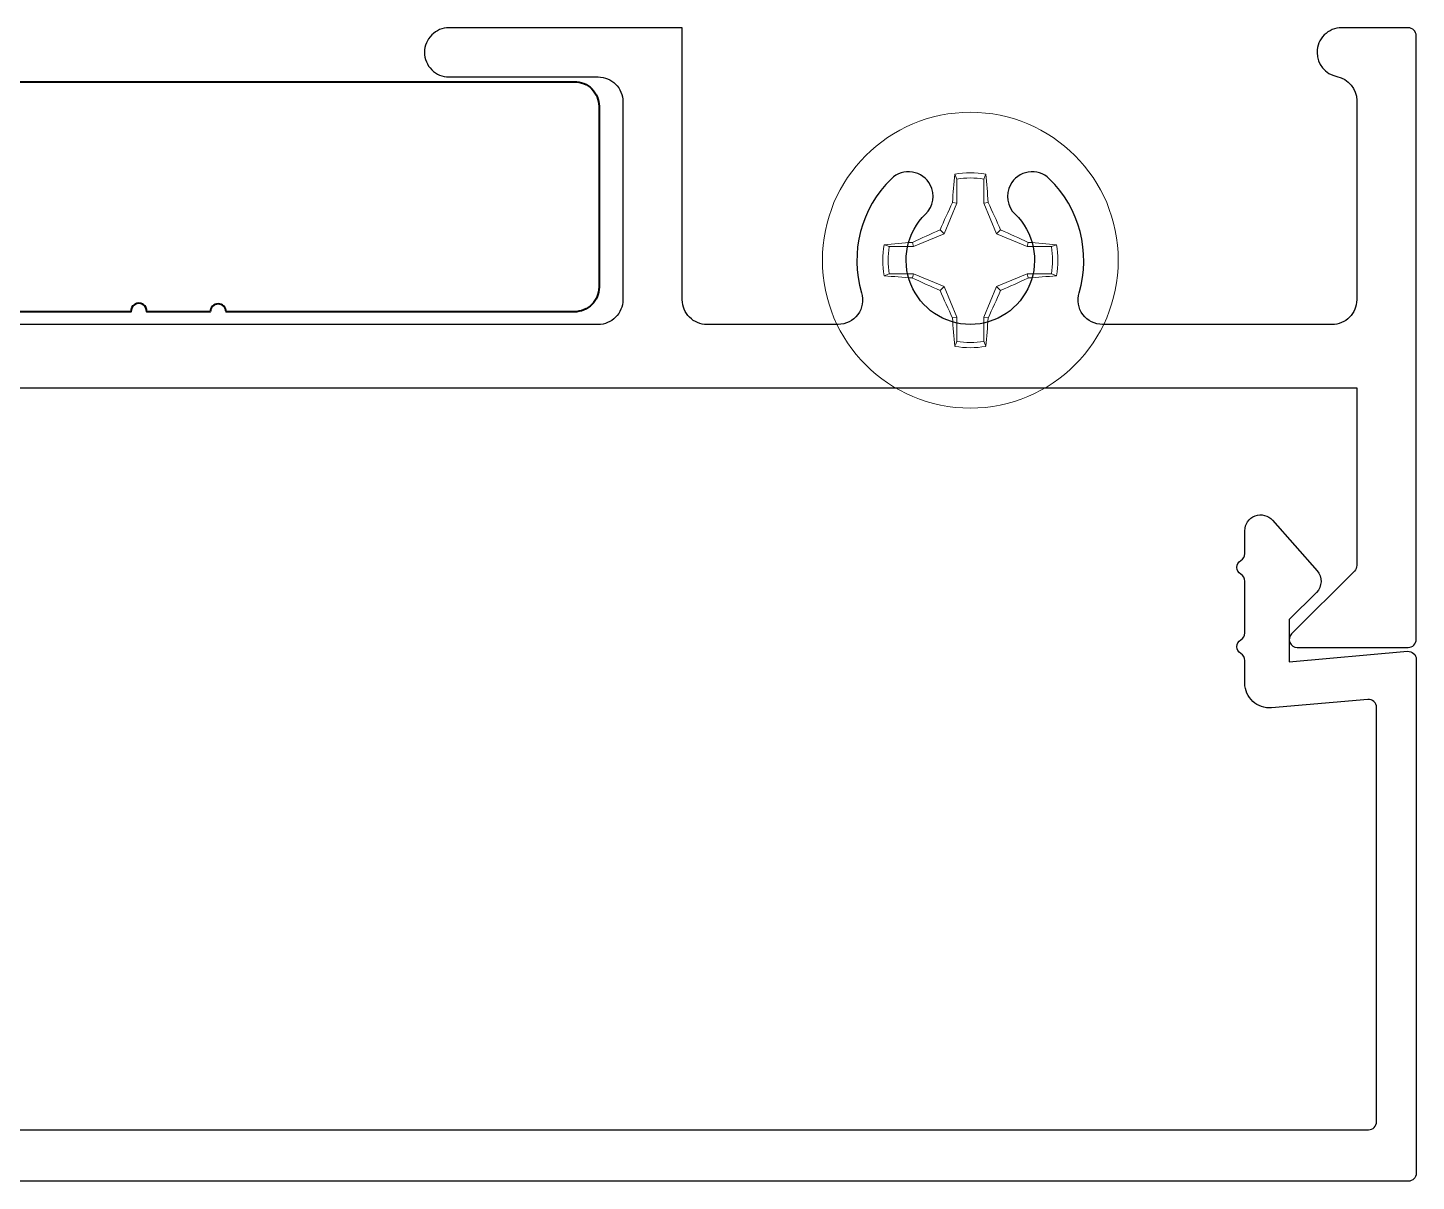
# Model space of a CAD drawing. Extents: x -26 to 91, y -47 to 75.
# Drawn here: x -11.072 to -9.321, y 63.844 to 65.298 of the extents above; entities that cross this region are included whole.
import ezdxf

# ---------------------------------------------------------------- set-up
doc = ezdxf.new("R2010")
doc.units = 0
doc.header["$MEASUREMENT"] = 0
doc.layers.get('0').update_dxf_attribs({"linetype": 'CONTINUOUS'})
doc.layers.add('DIM', color=7, linetype='CONTINUOUS')
doc.layers.add('FRAME', color=1, linetype='CONTINUOUS')

# ---------------------------------------------------------------- blocks, each defined once
blk = doc.blocks.new('dfasdf')
at = {"color": 7, "linetype": 'Continuous', "lineweight": 15}
for p, q in [((54.6225, 25.6793), (54.62, 25.6856)), ((54.6225, 25.6793), (54.6225, 25.6488)), ((54.6566, 25.6488), (54.6566, 25.6793)), ((54.6225, 25.6488), (54.6065, 25.6101)), ((54.6225, 25.6488), (54.6171, 25.6499)), ((54.6566, 25.6488), (54.662, 25.6499)), ((54.6727, 25.6101), (54.6566, 25.6488)), ((54.6065, 25.6101), (54.5678, 25.5941)), ((54.6065, 25.6101), (54.6014, 25.6152)), ((54.6727, 25.6101), (54.6777, 25.6152)), ((54.7114, 25.5941), (54.6727, 25.6101)), ((54.5678, 25.5941), (54.5373, 25.5941)), ((54.5678, 25.5941), (54.5667, 25.5995)), ((54.7114, 25.5941), (54.7124, 25.5995)), ((54.7418, 25.5941), (54.7114, 25.5941)), ((54.7418, 25.5941), (54.7482, 25.5966)), ((54.5373, 25.56), (54.531, 25.5575)), ((54.5373, 25.56), (54.5678, 25.56)), ((54.5678, 25.56), (54.5667, 25.5546)), ((54.5678, 25.56), (54.6065, 25.544)), ((54.6727, 25.544), (54.7114, 25.56)), ((54.7114, 25.56), (54.7124, 25.5546)), ((54.7114, 25.56), (54.7418, 25.56)), ((54.6065, 25.544), (54.6014, 25.5389)), ((54.6065, 25.544), (54.6225, 25.5053)), ((54.6566, 25.5053), (54.6727, 25.544)), ((54.6727, 25.544), (54.6777, 25.5389)), ((54.6225, 25.5053), (54.6171, 25.5042)), ((54.6225, 25.5053), (54.6225, 25.4748)), ((54.6566, 25.5053), (54.662, 25.5042)), ((54.6566, 25.4748), (54.6566, 25.5053)), ((54.6566, 25.4748), (54.6592, 25.4685))]:
    blk.add_line(p, q, dxfattribs=at)
at = {"color": 7, "linetype": 'Continuous', "lineweight": 15, "flags": 128}
for points in [[(54.6566, 25.6793), (54.658, 25.6827), (54.6592, 25.6856)], [(54.5373, 25.5941), (54.534, 25.5954), (54.531, 25.5966)], [(54.7418, 25.56), (54.7452, 25.5587), (54.7482, 25.5575)], [(54.6225, 25.4748), (54.6212, 25.4714), (54.62, 25.4685)]]:
    blk.add_lwpolyline(points, dxfattribs=at)
at = {"color": 7, "linetype": 'Continuous', "lineweight": 15}
blk.add_circle((54.6396, 25.577), 0.1865, dxfattribs=at)
for centre, radius, start, end in [((55.5592, 25.5924), 0.9438, 174.331, 176.507), ((54.6396, 25.577), 0.1103, 79.7812, 100.2188), ((54.6396, 25.577), 0.1037, 80.5333, 99.4667), ((53.7199, 25.5924), 0.9438, 3.493, 5.669), ((55.6923, 25.1423), 1.1889, 154.7283, 156.5646), ((53.5869, 25.1423), 1.1889, 23.4354, 25.2717), ((55.0743, 24.5244), 1.1889, 113.4354, 115.2717), ((54.2049, 24.5244), 1.1889, 64.7283, 66.5646), ((54.6396, 25.577), 0.1103, 169.7812, 190.2188), ((54.6242, 24.6574), 0.9438, 93.493, 95.669), ((54.6396, 25.577), 0.1037, 170.5333, 189.4667), ((54.6549, 24.6574), 0.9438, 84.331, 86.507), ((54.6396, 25.577), 0.1037, 350.5333, 9.4667), ((54.6396, 25.577), 0.1103, 349.7812, 10.2188), ((54.6242, 26.4967), 0.9438, 264.331, 266.507), ((55.0743, 26.6297), 1.1889, 244.7283, 246.5646), ((54.2049, 26.6297), 1.1889, 293.4354, 295.2717), ((54.6549, 26.4967), 0.9438, 273.493, 275.669), ((55.6923, 26.0117), 1.1889, 203.4354, 205.2717), ((53.5869, 26.0117), 1.1889, 334.7283, 336.5646), ((55.5592, 25.5617), 0.9438, 183.493, 185.669), ((53.7199, 25.5617), 0.9438, 354.331, 356.507), ((54.6396, 25.577), 0.1103, 259.7812, 280.2188), ((54.6396, 25.577), 0.1037, 260.5333, 279.4667)]:
    blk.add_arc(centre, radius, start, end, dxfattribs=at)
blk = doc.blocks.new('3809 BLOCK FRAME')
h = blk.add_hatch()
h.set_pattern_fill('PLAST', color=256, angle=45, style=0)
h.set_pattern_definition([(45, (-4.25098, -6.643), (-0.176777, 0.176777), []), (45, (-4.27308, -6.6209), (-0.176777, 0.176777), []), (45, (-4.29517, -6.5988), (-0.176777, 0.176777), [])])
edge = h.paths.add_edge_path()
edge.add_arc((-0.937, 0.093), 0.031, 270, 360, ccw=False)
edge.add_line((-0.937, 0.062), (-1.033, 0.062))
edge.add_arc((-1.033, 0.072), 0.01, 180, 270, ccw=False)
edge.add_line((-1.043, 0.072), (-1.043, 0.103))
edge.add_arc((-1.068, 0.103), 0.025, 360, 450)
edge.add_arc((-1.068, 0.103), 0.025, 90, 180)
edge.add_line((-1.093, 0.103), (-1.093, 0.031))
edge.add_arc((-1.2185, -0.2208), 0.2814, 63.5092, 116.4908)
edge.add_line((-1.344, 0.031), (-1.344, 0.103))
edge.add_arc((-1.369, 0.103), 0.025, 0, 90)
edge.add_arc((-1.369, 0.103), 0.025, 90, 180)
edge.add_line((-1.394, 0.103), (-1.394, 0.072))
edge.add_arc((-1.404, 0.072), 0.01, 270, 360, ccw=False)
edge.add_line((-1.404, 0.062), (-1.5, 0.062))
edge.add_arc((-1.5, 0.093), 0.031, 180, 270, ccw=False)
edge.add_line((-1.531, 0.093), (-1.531, 0.343))
edge.add_arc((-1.5, 0.343), 0.031, 90, 180, ccw=False)
edge.add_line((-1.5, 0.374), (-1.404, 0.374))
edge.add_arc((-1.404, 0.364), 0.01, 0, 90, ccw=False)
edge.add_line((-1.394, 0.364), (-1.394, 0.333))
edge.add_arc((-1.369, 0.333), 0.025, 180, 270)
edge.add_arc((-1.369, 0.333), 0.025, 270, 360)
edge.add_line((-1.344, 0.333), (-1.344, 0.439))
edge.add_line((-1.344, 0.439), (-1.093, 0.439))
edge.add_line((-1.093, 0.439), (-1.093, 0.333))
edge.add_arc((-1.068, 0.333), 0.025, 180, 270)
edge.add_arc((-1.068, 0.333), 0.025, 270, 360)
edge.add_line((-1.043, 0.333), (-1.043, 0.364))
edge.add_arc((-1.033, 0.364), 0.01, 90, 180, ccw=False)
edge.add_line((-1.033, 0.374), (-0.937, 0.374))
edge.add_arc((-0.937, 0.343), 0.031, 0, 90, ccw=False)
edge.add_line((-0.906, 0.343), (-0.906, 0.093))
blk.add_line((-1.093, 0.439), (-1.344, 0.439))
for points in [[(-1.093, 0.439), (-1.093, 0.333, 0.414214), (-1.068, 0.308, 0.414214), (-1.043, 0.333), (-1.043, 0.364, -0.414214), (-1.033, 0.374), (-0.937, 0.374, -0.414214), (-0.906, 0.343), (-0.906, 0.093, -0.414214), (-0.937, 0.062), (-1.033, 0.062, -0.414214), (-1.043, 0.072), (-1.043, 0.103, 0.414214), (-1.068, 0.128), (-1.068, 0.128, 0.414214), (-1.093, 0.103), (-1.093, 0.031, 0.414214), (-1.062, 0), (-0.893, 0, 0.414214), (-0.831, 0.062), (-0.831, 0.343, -0.414214), (-0.8, 0.374), (-0.7287, 0.374, -0.5024), (-0.699, 0.3341, 0.280293), (-0.6615, 0.1903, 0.498955), (-0.6125, 0.198), (-0.6125, 0.198, 0.334263), (-0.6183, 0.2348, -2.470836), (-0.5057, 0.2348, 0.334263), (-0.5115, 0.198, 0.498955), (-0.4625, 0.1903, 0.280293), (-0.425, 0.3341, -0.5024), (-0.3953, 0.374), (-0.106, 0.374, -0.414214), (-0.075, 0.343), (-0.075, 0.093, -0.414214), (-0.106, 0.062), (-0.219, 0.062, 0.414214), (-0.25, 0.031, 0.414214), (-0.219, 0), (0, 0), (0, 1.423, 0.414214), (-0.031, 1.454), (-0.144, 1.454, 0.414214), (-0.175, 1.423), (-0.175, 1.3715, 0.414214), (-0.15, 1.3465), (-0.15, 1.3465, 0.399638), (-0.125, 1.3702, -0.399638), (-0.1001, 1.394), (-0.1, 1.394, -0.414214), (-0.075, 1.369), (-0.075, 1.199, -0.414214), (-0.1, 1.174), (-0.1001, 1.174, -0.399638), (-0.125, 1.1977, 0.399638), (-0.15, 1.2215, 0.414214), (-0.175, 1.1965), (-0.175, 0.464, -0.414214), (-0.185, 0.454), (-1.078, 0.454), (-1.093, 0.439)], [(-1.344, 0.439), (-1.344, 0.439), (-1.359, 0.454), (-1.612, 0.454), (-1.612, 0.579, 0.414214), (-1.643, 0.61), (-1.799, 0.61, 0.414214), (-1.83, 0.579, 0.414214), (-1.799, 0.548), (-1.674, 0.548), (-1.674, 0.454), (-4.425, 0.454), (-4.425, 0.6777, -0.198912), (-4.4221, 0.6848), (-4.3429, 0.7639, 0.668179), (-4.35, 0.781), (-4.49, 0.781, 0.414214), (-4.5, 0.771), (-4.5, 0.01, 0.414214), (-4.49, 0), (-4.406, 0, 0.414214), (-4.375, 0.031, 0.358249), (-4.4, 0.0614, -0.358249), (-4.425, 0.0918), (-4.425, 0.343, -0.414214), (-4.394, 0.374), (-4.1047, 0.374, -0.5024), (-4.075, 0.3341, 0.280293), (-4.0375, 0.1903, 0.498955), (-3.9885, 0.198, 0.334263), (-3.9943, 0.2348, -2.470836), (-3.8817, 0.2348, 0.334263), (-3.8875, 0.198, 0.498955), (-3.8385, 0.1903, 0.280293), (-3.801, 0.3341, -0.5024), (-3.7713, 0.374), (-3.606, 0.374, -0.414214), (-3.575, 0.343), (-3.575, 0), (-3.281, 0, 0.414214), (-3.25, 0.031, 0.414214), (-3.281, 0.062), (-3.469, 0.062, -0.414214), (-3.5, 0.093), (-3.5, 0.343, -0.414214), (-3.469, 0.374), (-2.4167, 0.374, -0.5024), (-2.387, 0.3341, 0.280293), (-2.3495, 0.1903, 0.498955), (-2.3005, 0.198, 0.334263), (-2.3063, 0.2348, -2.470836), (-2.1937, 0.2348, 0.334263), (-2.1995, 0.198, 0.498955), (-2.1505, 0.1903, 0.280293), (-2.113, 0.3341, -0.5024), (-2.0833, 0.374), (-1.637, 0.374, -0.414214), (-1.606, 0.343), (-1.606, 0.062, 0.414214), (-1.544, 0), (-1.375, 0, 0.414214), (-1.344, 0.031), (-1.344, 0.103, 0.414214), (-1.369, 0.128, 0.414214), (-1.394, 0.103), (-1.394, 0.072, -0.414214), (-1.404, 0.062), (-1.5, 0.062, -0.414214), (-1.531, 0.093), (-1.531, 0.343, -0.414214), (-1.5, 0.374), (-1.404, 0.374, -0.414214), (-1.394, 0.364), (-1.394, 0.333, 0.414214), (-1.369, 0.308, 0.414214), (-1.344, 0.333), (-1.344, 0.439)]]:
    blk.add_lwpolyline(points, format="xyb")
blk.add_arc((-1.2185, -0.2208), 0.2814, 63.5092, 116.4908)

msp = doc.modelspace()

# ---------------------------------------------------------------- linework, layer by layer
at = {"layer": 'DIM', "color": 5, "lineweight": 40}
msp.add_lwpolyline([(-12.1705, 65.23), (-10.3825, 65.23, -0.414214), (-10.3515, 65.199), (-10.3515, 64.971, -0.414214), (-10.3825, 64.94), (-10.8215, 64.94, 1), (-10.8415, 64.94), (-10.9215, 64.94, 1.086283), (-10.9415, 64.94), (-11.3605, 64.94, -0.414214)], format="xyb", dxfattribs=at)
at = {"layer": 'FRAME'}
msp.add_lwpolyline([(-11.1115, 63.909), (-9.3815, 63.909, 0.414214), (-9.3715, 63.919), (-9.3715, 64.4414, 0.440011), (-9.3824, 64.4514), (-9.5038, 64.4408, -0.440011), (-9.5375, 64.4717), (-9.5375, 64.5005, 0.267949), (-9.5425, 64.5092, -0.57735), (-9.5425, 64.5265, 0.267949), (-9.5375, 64.5352), (-9.5375, 64.6005, 0.267949), (-9.5425, 64.6092, -0.57735), (-9.5425, 64.6265, 0.267949), (-9.5375, 64.6352), (-9.5375, 64.664, -0.691708), (-9.5025, 64.6772), (-9.4465, 64.6135, -0.395486), (-9.4473, 64.5862), (-9.4815, 64.552), (-9.4815, 64.4989), (-9.3324, 64.512, -0.440011), (-9.3215, 64.502), (-9.3215, 63.854, -0.414214), (-9.3315, 63.844), (-11.2675, 63.844, -0.414214)], format="xyb", dxfattribs=at)

# ---------------------------------------------------------------- block references
msp.add_blockref('dfasdf', (-64.5231, 39.428))
at = {"layer": 'FRAME', "rotation": 180}
msp.add_blockref('3809 BLOCK FRAME', (-13.8215, 65.298), dxfattribs=at)

doc.saveas('drawing.dxf')
